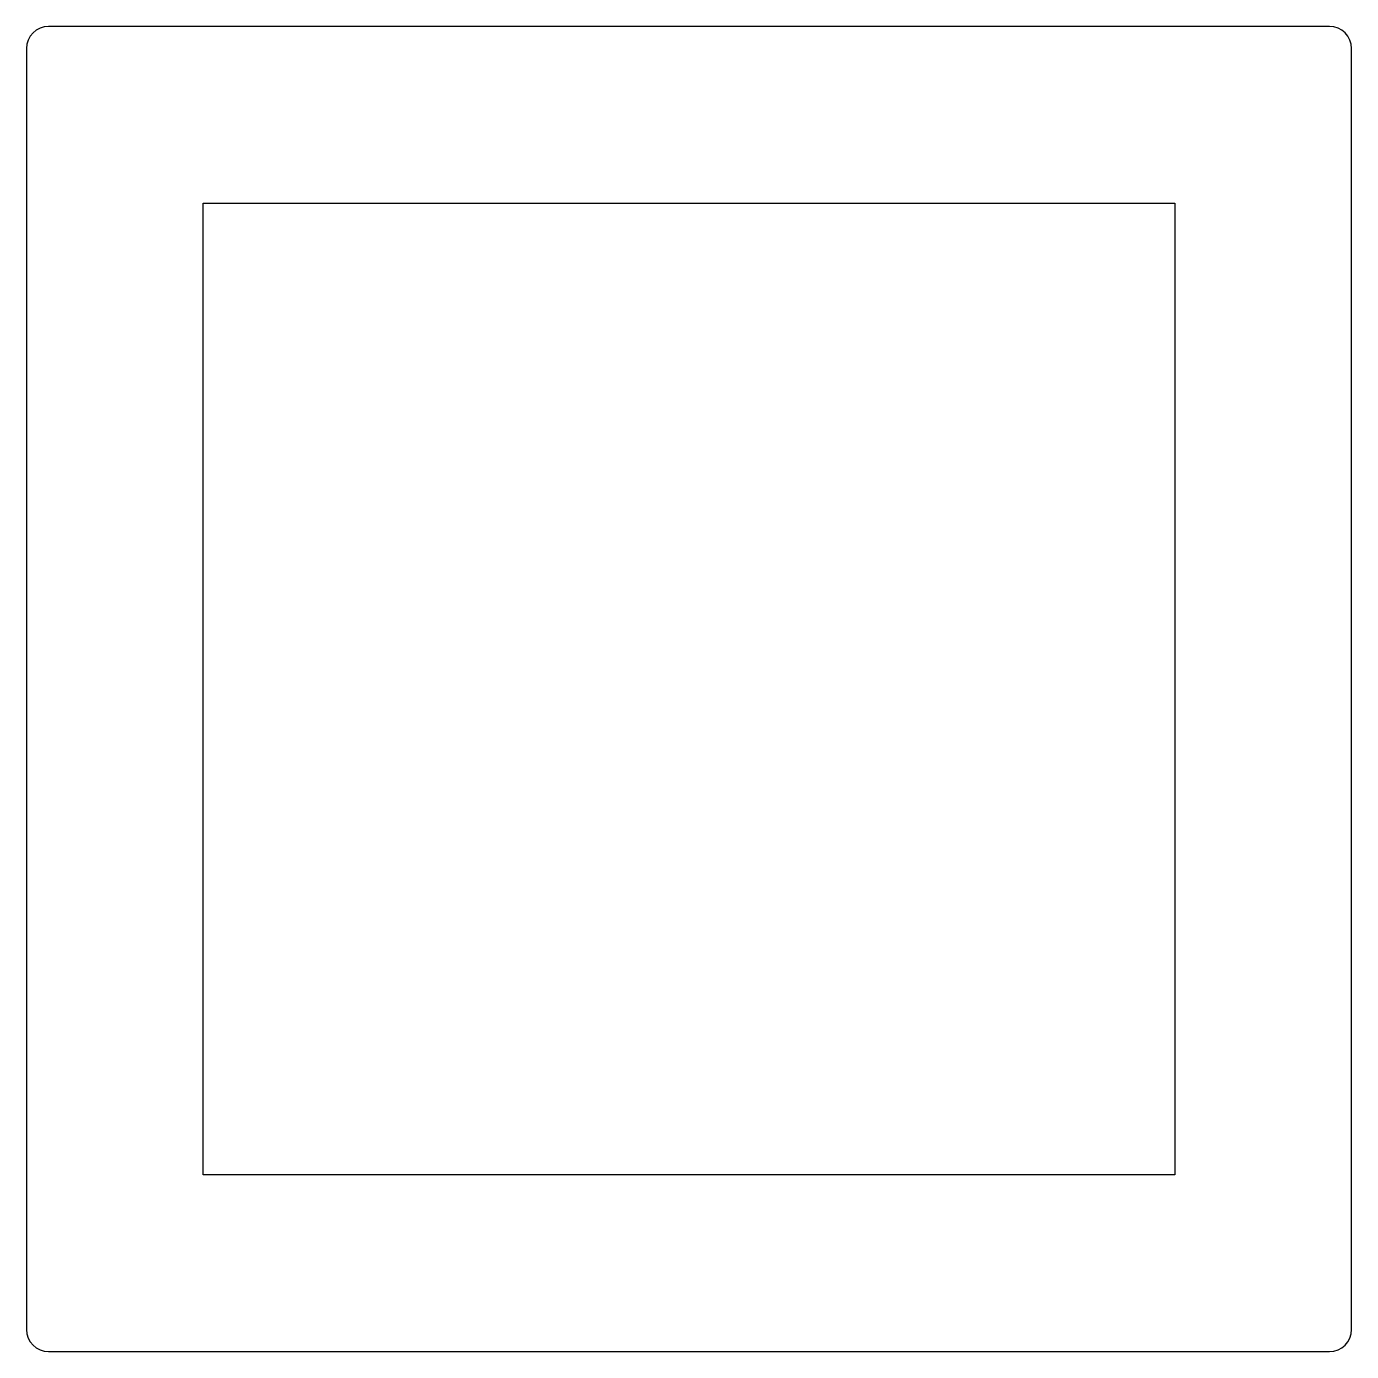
# Model space of a CAD drawing. Extents: x 4003.6 to 4018.6, y 2030.2 to 2045.2.
import ezdxf

# ---------------------------------------------------------------- set-up
doc = ezdxf.new("R2010")
doc.units = 0
doc.layers.add('ANA', color=220, linetype='CONTINUOUS')

msp = doc.modelspace()

# ---------------------------------------------------------------- linework, layer by layer
at = {"layer": 'ANA', "color": 0}
for p, q in [((4018.366, 2045.215), (4003.866, 2045.215)), ((4003.616, 2044.965), (4003.616, 2030.465)), ((4018.616, 2030.465), (4018.616, 2044.965)), ((4005.616, 2032.215), (4005.616, 2043.215)), ((4005.616, 2043.215), (4016.616, 2043.215)), ((4016.616, 2043.215), (4016.616, 2032.215)), ((4016.616, 2032.215), (4005.616, 2032.215)), ((4003.866, 2030.215), (4018.366, 2030.215))]:
    msp.add_line(p, q, dxfattribs=at)
for centre, start, end in [((4003.866, 2044.965), 90, 180), ((4018.366, 2044.965), 0, 90), ((4003.866, 2030.465), 180, 270), ((4018.366, 2030.465), 270, 0)]:
    msp.add_arc(centre, 0.25, start, end, dxfattribs=at)

doc.saveas('drawing.dxf')
